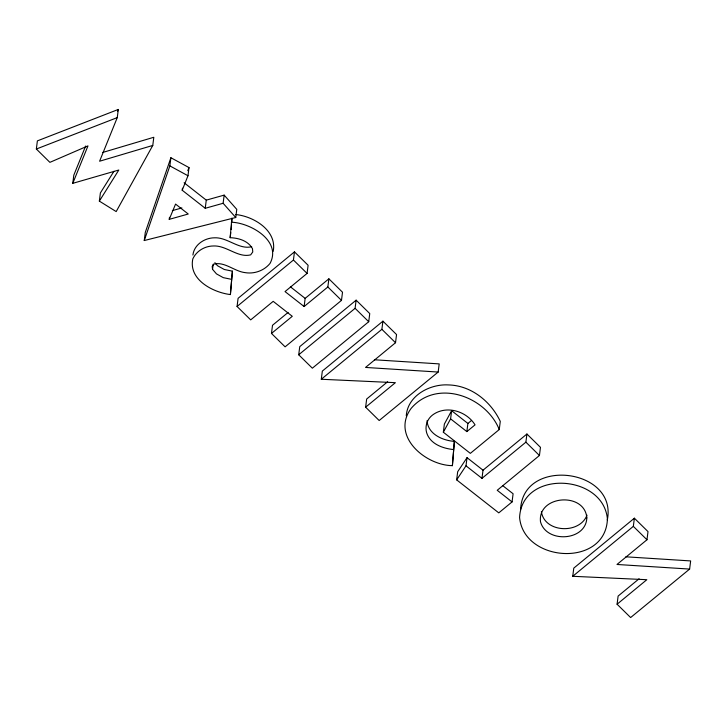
<?xml version="1.0" encoding="UTF-8"?>
<svg xmlns="http://www.w3.org/2000/svg" width="727" height="727" viewBox="0 0 727 727"><rect width="100%" height="100%" fill="white"/><g stroke="black" fill="none" stroke-linecap="round" stroke-linejoin="round"><path stroke-width="1.09" d="M406.275 415.808C407.574 395.688 429.893 383.811 448.386 384.928C471.078 385.428 490.852 401.377 500.285 421.387L499.258 429.539L470.342 453.366L443.343 432.22L444.37 424.059L451.631 410.7L467.888 423.441L466.861 431.602L450.595 418.861L451.631 410.7M499.258 429.539C485.845 396.279 436.782 378.322 411.109 408.429C390.735 436.073 425.359 465.353 452.394 465.653L454.366 441.38C442.652 440.517 427.921 434.128 427.04 420.715M454.366 441.38L452.394 465.653M231.886 218.127L230.141 237.693C238.629 237.983 248.089 240.746 252.469 248.652L252.769 251.951L250.67 254.859C237.929 258.14 226.415 245.226 213.32 245.98C204.787 246.044 196.354 251.033 192.819 258.903C188.32 279.677 213.075 292.463 230.395 294.571L232.404 271.153L224.298 269.49L217.5 265.728L214.883 262.674M232.404 271.153L230.395 294.571M520.623 509.354C522.831 456.601 617.914 468.606 607.299 519.996M231.177 229.532L231.522 225.106M231.786 221.79L232.049 218.473M152.779 145.436L116.184 211.584L99.354 201.115L118.81 170.027L72.782 183.331L87.985 145.873L49.89 162.357L36.35 149.026L37.377 140.874L118.292 109.45L117.265 117.61L99.599 161.23L152.779 145.436L153.806 137.276L102.807 152.425M72.782 183.331L73.809 175.171L85.632 146.036M99.354 201.115L100.381 192.955L113.948 171.29M144.264 240.537L145.291 232.386L170.89 157.732L189.011 167.583L187.984 175.743L182.204 190.238L205.241 208.285L223.125 203.278L235.748 217.518L144.264 240.537L169.864 165.892L170.89 157.732M169.237 219.354L175.57 204.087L188.248 214.02L169.237 219.354L169.491 217.309M182.204 190.238L182.459 188.202M205.241 208.285L206.268 200.134L184.122 182.777M231.377 279.304L223.271 277.65L216.473 273.879L212.538 269.308L213.184 264.21M223.125 203.278L224.161 195.127L206.268 200.134M230.141 237.693L230.786 232.595M235.748 217.518L236.775 209.358L224.161 195.127M271.48 333.439L292.281 316.3L273.188 301.341L250.697 319.88L237.066 306.476L238.092 298.315L294.471 251.86L308.103 265.264L307.076 273.416L285.039 291.582L304.122 306.54L327.85 286.983L328.877 278.823L342.517 292.227L341.481 300.378L285.111 346.843L271.48 333.439L272.507 325.278L288.11 312.428M237.066 306.476L293.435 260.021L294.471 251.86M304.122 306.54L305.149 298.379L328.877 278.823M298.715 354.785L299.751 346.634L356.121 300.169L369.752 313.573L368.725 321.725L312.356 368.189L298.715 354.785L355.094 308.33L356.121 300.169M438.172 372.051L379.176 420.515L365.636 407.184L395.388 382.675L321.298 379.258L322.325 371.097L382.92 321.17L396.551 334.565L395.524 342.726L365.536 367.435L438.172 372.051L439.199 363.891L374.387 359.774M365.636 407.184L366.662 399.032L387.664 381.72M321.298 379.258L381.884 329.322L382.92 321.17M502.611 485.554L513.098 493.76L512.062 501.921L498.777 512.871L456.656 479.865L457.683 471.714L467.034 457.665L483.019 470.196L481.983 478.348L465.998 465.825L467.034 457.665M481.983 478.348L525.894 442.161L526.921 434.01L540.47 447.341L539.434 455.493L497.223 490.289L512.062 501.921M689.623 569.077L630.627 617.55L617.087 604.219L646.839 579.701L572.749 576.293L573.776 568.132L634.371 518.197L648.002 531.601L646.975 539.761L616.987 564.47L689.623 569.077L690.65 560.926L625.838 556.809M617.087 604.219L618.114 596.067L639.115 578.756M572.749 576.293L633.335 526.357L634.371 518.197M273.188 251.378C277.35 230.541 253.469 216.146 235.43 214.51M192.928 255.059C194.027 244.79 204.541 237.865 214.347 237.82C227.442 237.066 238.956 249.979 251.696 246.698M586.989 515.179C579.737 534.372 544.432 532.946 541.388 511.654M187.775 170.691L189.011 167.583M117.456 111.531L118.292 109.45M443.343 432.22L450.595 418.861M456.656 479.865L465.998 465.825M467.888 423.441L471.169 420.751M466.861 431.602L475.04 424.859C466.416 410.946 445.878 404.812 432.347 415.172C427.076 419.261 424.795 426.395 426.658 432.792C430.184 443.979 442.725 448.441 453.339 449.531M483.019 470.196L526.921 434.01M36.35 149.026L117.265 117.61M172.372 210.603L181.886 207.931M231.368 222.208C250.352 222.789 281.885 240.801 270.08 263.365C264.137 270.68 254.296 274.206 245.035 272.616C234.43 271.389 224.489 261.257 213.774 264.155L212.193 266.491L212.538 269.308M169.864 165.892L187.984 175.743M290.4 286.82L305.149 298.379M633.335 526.357L646.975 539.761M381.884 329.322L395.524 342.726M355.094 308.33L368.725 321.725M327.85 286.983L341.481 300.378M293.435 260.021L307.076 273.416M525.894 442.161L539.434 455.493M607.418 519.051C605.546 567.869 523.685 562.616 519.587 517.506C521.895 469.251 603.401 473.922 607.418 519.051M586.825 517.888C585.962 541.124 546.268 543.514 540.488 521.722C537.517 495.114 584.853 491.679 586.825 517.888"/></g></svg>
